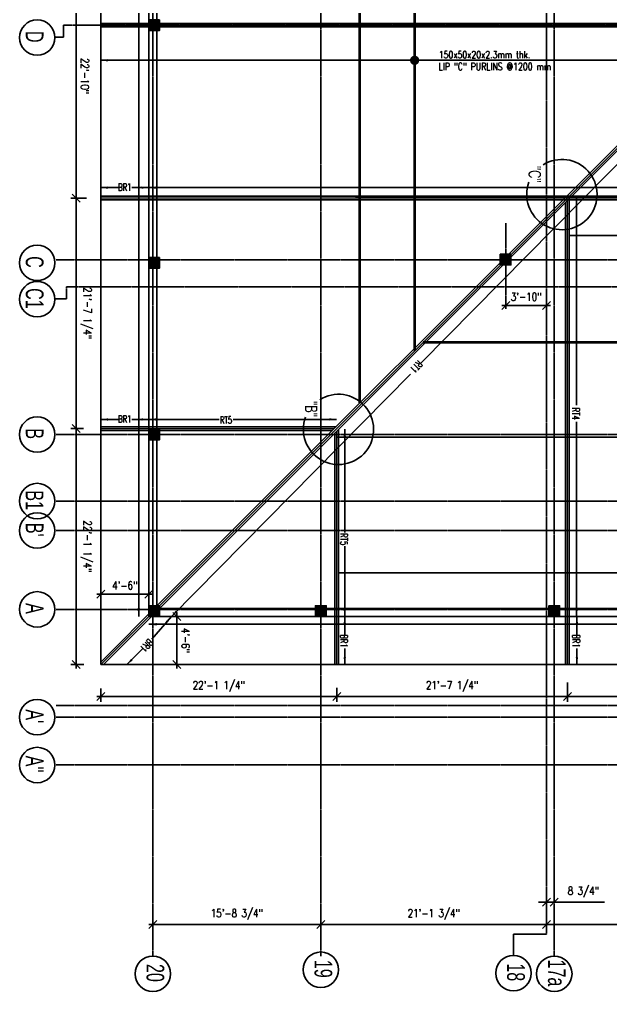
# Model space of a CAD drawing. Extents: x -95606 to 113309, y -42160 to -940.
# Drawn here: x 100275 to 100939, y -28004 to -26911 of the extents above; entities that cross this region are included whole.
import ezdxf
from ezdxf.enums import TextEntityAlignment as Align

# ---------------------------------------------------------------- set-up
doc = ezdxf.new("R2010")
doc.units = 0
doc.header["$LTSCALE"] = 0.02
doc.header["$MEASUREMENT"] = 0
doc.header["$PDMODE"] = 3
doc.header["$PDSIZE"] = -2
doc.linetypes.add('CENTER', pattern=[50.8, 31.75, -6.35, 6.35, -6.35])
doc.linetypes.add('HIDDEN', pattern=[9.525, 6.35, -3.175])
doc.layers.get('0').update_dxf_attribs({"linetype": 'CONTINUOUS'})
doc.layers.get('DEFPOINTS').update_dxf_attribs({"linetype": 'CONTINUOUS'})
for name, color, linetype in [('A-2TEXT', 4, 'CONTINUOUS'), ('BEAM TEX1', 3, 'CONTINUOUS'), ('COL 1', 5, 'CONTINUOUS'), ('DIM', 7, 'CONTINUOUS'), ('dimentions', 8, 'CONTINUOUS'), ('EXLINE', 33, 'CONTINUOUS'), ('GRID', 8, 'CENTER'), ('h', 3, 'CONTINUOUS'), ('HBEAM', 51, 'HIDDEN'), ('RF5', 6, 'CONTINUOUS'), ('S-SLB', 3, 'CONTINUOUS'), ('S-TXT', 2, 'CONTINUOUS'), ('TEXT-2', 3, 'CONTINUOUS')]:
    doc.layers.add(name, color=color, linetype=linetype)
for name, color, linetype, lineweight in [('GRID NAME', 31, 'CONTINUOUS', 30), ('Hatch', 252, 'CONTINUOUS', 9), ('HATCH 2', 253, 'CONTINUOUS', 5), ('Layer4', 4, 'CONTINUOUS', 25)]:
    doc.layers.add(name, color=color, linetype=linetype, lineweight=lineweight)
doc.styles.add('ROMANS', font='romans.shx', dxfattribs={"width": 0.8})
doc.styles.add('STYLE2', font='arial.ttf', dxfattribs={"width": 0.8})
doc.styles.add('style5', font='romans.shx', dxfattribs={"width": 0.7, "height": 8})
doc.styles.add('style6', font='romans.shx', dxfattribs={"height": 8})
doc.styles.add('style9', font='romans.shx', dxfattribs={"width": 0.8, "height": 4})
doc.styles.add('yy', font='romans.shx', dxfattribs={"width": 0.8, "height": 7.5})
doc.dimstyles.new('TEXT-18', dxfattribs={"dimtxt": 8, "dimasz": 9, "dimexe": 6, "dimexo": 6, "dimgap": 3.125, "dimtad": 1, "dimdec": 1, "dimrnd": 0.5, "dimzin": 1, "dimdsep": 46, "dimlunit": 4, "dimtxsty": 'style6', "dimblk": 'OBLIQUE', "dimcen": 72.09, "dimclrd": 1, "dimclre": 1, "dimclrt": 4, "dimadec": 0, "dimazin": 0, "dimtfac": 1, "dimtdec": 1, "dimtofl": 0, "dimtmove": 0, "dimatfit": 3, "dimfxl": 1, "dimfrac": 2, "dimtolj": 1, "dimtzin": 0, "dimlwd": -1, "dimarcsym": 0})
doc.dimstyles.new('TK96', dxfattribs={"dimscale": 96, "dimtxt": 0.09375, "dimasz": 0.046875, "dimexe": 0.0625, "dimexo": 0.015625, "dimgap": 0.046875, "dimtad": 1, "dimzin": 11, "dimdsep": 46, "dimlunit": 4, "dimtxsty": 'ROMANS', "dimblk1": 'TK1', "dimblk2": 'TK1', "dimsah": 1, "dimcen": 0.09375, "dimclrd": 1, "dimclre": 1, "dimclrt": 2, "dimadec": 0, "dimazin": 0, "dimtfac": 1, "dimtofl": 0, "dimtmove": 0, "dimatfit": 3, "dimldrblk": 'TK1', "dimfxl": 1, "dimfrac": 2, "dimtolj": 1, "dimtzin": 9, "dimarcsym": 0})

# ---------------------------------------------------------------- blocks, each defined once
blk = doc.blocks.new('GRID')
at = {"color": 1, "linetype": 'Continuous'}
blk.add_circle((0, 0), 19.9, dxfattribs=at)
at = {"layer": 'A-2TEXT', "linetype": 'Continuous', "style": 'STYLE2', "width": 0.65}
blk.add_attdef('A', text='', height=19.9, rotation=359.9735, dxfattribs=at).set_placement((-1, -7.1), align=Align.CENTER)
blk = doc.blocks.new('TK1')
at = {"color": 4, "linetype": 'Continuous'}
blk.add_line((-1, -1), (1, 1), dxfattribs=at)
at = {"color": 1, "linetype": 'ByBlock'}
blk.add_line((-1, 0), (1, 0), dxfattribs=at)
blk = doc.blocks.new('*D230')
at = {"layer": 'DEFPOINTS', "color": 0, "lineweight": -2, "transparency": 16777216}
for p in [(-50008.4, -27535.6), (-50000.5, -27535.6), (-50000.5, -27789.4)]:
    blk.add_point(p, dxfattribs=at)
at = {"layer": 'dimentions', "color": 1, "linetype": 'Continuous', "lineweight": -2, "transparency": 16777216}
for p, q in [((-50002, -27535.6), (-50014.4, -27535.6)), ((-50008.4, -27784.9), (-50008.4, -27540.1)), ((-50002, -27789.4), (-50014.4, -27789.4))]:
    blk.add_line(p, q, dxfattribs=at)
at = {"layer": 'dimentions', "color": 1, "lineweight": -2, "transparency": 16777216, "xscale": 4.5, "yscale": 4.5, "zscale": 4.5}
for p, rotation in [((-50008.4, -27535.6), 90), ((-50008.4, -27789.4), 270)]:
    blk.add_blockref('TK1', p, dxfattribs=dict(at, rotation=rotation))
at = {"layer": 'dimentions', "color": 2, "transparency": 16777216, "insert": (-50019.8, -27662.5), "char_height": 9, "attachment_point": 5, "rotation": 90, "style": 'ROMANS'}
blk.add_mtext('\\A1;21\'-1 3/4"', dxfattribs=at)
blk = doc.blocks.new('*D231')
at = {"layer": 'DEFPOINTS', "color": 0, "lineweight": -2, "transparency": 16777216}
for p in [(-50008.4, -27789.4), (-50000.5, -27789.4), (-50000.5, -28043.2)]:
    blk.add_point(p, dxfattribs=at)
at = {"layer": 'dimentions', "color": 1, "linetype": 'Continuous', "lineweight": -2, "transparency": 16777216}
for p, q in [((-50002, -27789.4), (-50014.4, -27789.4)), ((-50008.4, -28038.7), (-50008.4, -27793.9)), ((-50002, -28043.2), (-50014.4, -28043.2))]:
    blk.add_line(p, q, dxfattribs=at)
at = {"layer": 'dimentions', "color": 1, "lineweight": -2, "transparency": 16777216, "xscale": 4.5, "yscale": 4.5, "zscale": 4.5}
for p, rotation in [((-50008.4, -27789.4), 90), ((-50008.4, -28043.2), 270)]:
    blk.add_blockref('TK1', p, dxfattribs=dict(at, rotation=rotation))
at = {"layer": 'dimentions', "color": 2, "transparency": 16777216, "insert": (-50019.8, -27916.3), "char_height": 9, "attachment_point": 5, "rotation": 90, "style": 'ROMANS'}
blk.add_mtext('\\A1;21\'-1 3/4"', dxfattribs=at)
blk = doc.blocks.new('*D232')
at = {"layer": 'DEFPOINTS', "color": 0, "lineweight": -2, "transparency": 16777216}
for p in [(-50008.4, -28043.2), (-50000.5, -28043.2), (-50000.5, -28232)]:
    blk.add_point(p, dxfattribs=at)
at = {"layer": 'dimentions', "color": 1, "linetype": 'Continuous', "lineweight": -2, "transparency": 16777216}
for p, q in [((-50002, -28043.2), (-50014.4, -28043.2)), ((-50008.4, -28227.5), (-50008.4, -28047.7)), ((-50002, -28232), (-50014.4, -28232))]:
    blk.add_line(p, q, dxfattribs=at)
at = {"layer": 'dimentions', "color": 1, "lineweight": -2, "transparency": 16777216, "xscale": 4.5, "yscale": 4.5, "zscale": 4.5}
for p, rotation in [((-50008.4, -28043.2), 90), ((-50008.4, -28232), 270)]:
    blk.add_blockref('TK1', p, dxfattribs=dict(at, rotation=rotation))
at = {"layer": 'dimentions', "color": 2, "transparency": 16777216, "insert": (-50019.8, -28137.6), "char_height": 9, "attachment_point": 5, "rotation": 90, "style": 'ROMANS'}
blk.add_mtext('\\A1;15\'-8 3/4"', dxfattribs=at)
blk = doc.blocks.new('*D255')
at = {"layer": 'DEFPOINTS', "color": 0, "lineweight": -2, "transparency": 16777216}
for p in [(-50033.5, -27780.8), (-50033.5, -27780.8), (-50033.5, -27789.4)]:
    blk.add_point(p, dxfattribs=at)
at = {"layer": 'dimentions', "color": 1, "linetype": 'Continuous', "lineweight": -2, "transparency": 16777216}
for p, q in [((-50033.5, -27776.3), (-50033.5, -27724.4)), ((-50035, -27780.8), (-50039.5, -27780.8)), ((-50035, -27789.4), (-50039.5, -27789.4)), ((-50033.5, -27793.9), (-50033.5, -27798.4))]:
    blk.add_line(p, q, dxfattribs=at)
at = {"layer": 'dimentions', "color": 1, "lineweight": -2, "transparency": 16777216, "xscale": 4.5, "yscale": 4.5, "zscale": 4.5}
for p, rotation in [((-50033.5, -27780.8), 270), ((-50033.5, -27789.4), 90)]:
    blk.add_blockref('TK1', p, dxfattribs=dict(at, rotation=rotation))
at = {"layer": 'dimentions', "color": 2, "transparency": 16777216, "insert": (-50044.9, -27748.1), "char_height": 9, "attachment_point": 5, "rotation": 90, "style": 'ROMANS'}
blk.add_mtext('\\A1;8 3/4"', dxfattribs=at)
blk = doc.blocks.new('_Oblique')
at = {"color": 0, "linetype": 'ByBlock', "lineweight": -2}
blk.add_line((-0.5, -0.5), (0.5, 0.5), dxfattribs=at)
blk = doc.blocks.new('*D269')
at = {"layer": 'DEFPOINTS', "color": 0, "lineweight": -2, "transparency": 16777216}
for p in [(-50704.4, -27789.4), (-50699.3, -27789.4), (-50699.3, -27835.4)]:
    blk.add_point(p, dxfattribs=at)
at = {"layer": 'S-TXT', "color": 1, "lineweight": -2, "transparency": 16777216}
for p, q in [((-50700.8, -27789.4), (-50710.4, -27789.4)), ((-50704.4, -27830.9), (-50704.4, -27793.9)), ((-50700.8, -27835.4), (-50710.4, -27835.4))]:
    blk.add_line(p, q, dxfattribs=at)
at = {"layer": 'S-TXT', "color": 1, "lineweight": -2, "transparency": 16777216, "xscale": 4.5, "yscale": 4.5, "zscale": 4.5}
for p, rotation in [((-50704.4, -27789.4), 90), ((-50704.4, -27835.4), 270)]:
    blk.add_blockref('TK1', p, dxfattribs=dict(at, rotation=rotation))
at = {"layer": 'S-TXT', "color": 2, "transparency": 16777216, "insert": (-50714.2, -27812.4), "char_height": 9, "attachment_point": 5, "rotation": 90, "style": 'ROMANS'}
blk.add_mtext('\\A1;3\'-10"', dxfattribs=at)
blk = doc.blocks.new('*D273')
at = {"layer": 'DEFPOINTS', "color": 0, "lineweight": -2, "transparency": 16777216}
for p in [(-51099.2, -28311.4), (-50825.2, -28305.1), (-50825.2, -28318.1)]:
    blk.add_point(p, dxfattribs=at)
at = {"layer": 'S-TXT', "color": 1, "lineweight": -2, "transparency": 16777216}
for p, q in [((-51099.2, -28312.9), (-51099.2, -28324.1)), ((-50825.2, -28306.6), (-50825.2, -28324.1)), ((-51094.7, -28318.1), (-50829.7, -28318.1))]:
    blk.add_line(p, q, dxfattribs=at)
at = {"layer": 'S-TXT', "color": 1, "lineweight": -2, "transparency": 16777216, "xscale": 4.5, "yscale": 4.5, "zscale": 4.5, "rotation": 180}
blk.add_blockref('TK1', (-51099.2, -28318.1), dxfattribs=at)
at = {"layer": 'S-TXT', "color": 1, "lineweight": -2, "transparency": 16777216, "xscale": 4.5, "yscale": 4.5, "zscale": 4.5}
blk.add_blockref('TK1', (-50825.2, -28318.1), dxfattribs=at)
at = {"layer": 'S-TXT', "color": 2, "transparency": 16777216, "insert": (-50962.2, -28308.3), "char_height": 9, "attachment_point": 5, "style": 'ROMANS'}
blk.add_mtext('\\A1;22\'-10"', dxfattribs=at)
blk = doc.blocks.new('*D274')
at = {"layer": 'DEFPOINTS', "color": 0, "lineweight": -2, "transparency": 16777216}
for p in [(-50825.2, -28305.1), (-50566, -28308.3), (-50566, -28318.1)]:
    blk.add_point(p, dxfattribs=at)
at = {"layer": 'S-TXT', "color": 1, "lineweight": -2, "transparency": 16777216}
for p, q in [((-50825.2, -28306.6), (-50825.2, -28324.1)), ((-50566, -28309.8), (-50566, -28324.1)), ((-50820.7, -28318.1), (-50570.5, -28318.1))]:
    blk.add_line(p, q, dxfattribs=at)
at = {"layer": 'S-TXT', "color": 1, "lineweight": -2, "transparency": 16777216, "xscale": 4.5, "yscale": 4.5, "zscale": 4.5, "rotation": 180}
blk.add_blockref('TK1', (-50825.2, -28318.1), dxfattribs=at)
at = {"layer": 'S-TXT', "color": 1, "lineweight": -2, "transparency": 16777216, "xscale": 4.5, "yscale": 4.5, "zscale": 4.5}
blk.add_blockref('TK1', (-50566, -28318.1), dxfattribs=at)
at = {"layer": 'S-TXT', "color": 2, "transparency": 16777216, "insert": (-50695.6, -28306.8), "char_height": 9, "attachment_point": 5, "style": 'ROMANS'}
blk.add_mtext('\\A1;21\'-7 1/4"', dxfattribs=at)
blk = doc.blocks.new('*D275')
at = {"layer": 'DEFPOINTS', "color": 0, "lineweight": -2, "transparency": 16777216}
for p in [(-50566, -28308.3), (-50300.8, -28308.1), (-50300.8, -28318.1)]:
    blk.add_point(p, dxfattribs=at)
at = {"layer": 'S-TXT', "color": 1, "lineweight": -2, "transparency": 16777216}
for p, q in [((-50566, -28309.8), (-50566, -28324.1)), ((-50300.8, -28309.6), (-50300.8, -28324.1)), ((-50561.5, -28318.1), (-50305.3, -28318.1))]:
    blk.add_line(p, q, dxfattribs=at)
at = {"layer": 'S-TXT', "color": 1, "lineweight": -2, "transparency": 16777216, "xscale": 4.5, "yscale": 4.5, "zscale": 4.5, "rotation": 180}
blk.add_blockref('TK1', (-50566, -28318.1), dxfattribs=at)
at = {"layer": 'S-TXT', "color": 1, "lineweight": -2, "transparency": 16777216, "xscale": 4.5, "yscale": 4.5, "zscale": 4.5}
blk.add_blockref('TK1', (-50300.8, -28318.1), dxfattribs=at)
at = {"layer": 'S-TXT', "color": 2, "transparency": 16777216, "insert": (-50433.4, -28306.8), "char_height": 9, "attachment_point": 5, "style": 'ROMANS'}
blk.add_mtext('\\A1;22\'-1 1/4"', dxfattribs=at)
blk = doc.blocks.new('*D278')
at = {"layer": 'DEFPOINTS', "color": 0, "lineweight": -2, "transparency": 16777216}
for p in [(-50271.9, -27506.9), (-50282, -27766.1), (-50264.8, -27766.1)]:
    blk.add_point(p, dxfattribs=at)
at = {"layer": 'S-TXT', "color": 1, "lineweight": -2, "transparency": 16777216}
for p, q in [((-50270.4, -27506.9), (-50258.8, -27506.9)), ((-50264.8, -27511.4), (-50264.8, -27761.6)), ((-50280.5, -27766.1), (-50258.8, -27766.1))]:
    blk.add_line(p, q, dxfattribs=at)
at = {"layer": 'S-TXT', "color": 1, "lineweight": -2, "transparency": 16777216, "xscale": 4.5, "yscale": 4.5, "zscale": 4.5}
for p, rotation in [((-50264.8, -27506.9), 90), ((-50264.8, -27766.1), 270)]:
    blk.add_blockref('TK1', p, dxfattribs=dict(at, rotation=rotation))
at = {"layer": 'S-TXT', "color": 2, "transparency": 16777216, "insert": (-50276.1, -27636.5), "char_height": 9, "attachment_point": 5, "rotation": 90, "style": 'ROMANS'}
blk.add_mtext('\\A1;21\'-7 1/4"', dxfattribs=at)
blk = doc.blocks.new('*D279')
at = {"layer": 'DEFPOINTS', "color": 0, "lineweight": -2, "transparency": 16777216}
for p in [(-50282, -27766.1), (-50275.9, -28025.3), (-50264.8, -28025.3)]:
    blk.add_point(p, dxfattribs=at)
at = {"layer": 'S-TXT', "color": 1, "lineweight": -2, "transparency": 16777216}
for p, q in [((-50280.5, -27766.1), (-50258.8, -27766.1)), ((-50264.8, -27770.6), (-50264.8, -28020.8)), ((-50274.4, -28025.3), (-50258.8, -28025.3))]:
    blk.add_line(p, q, dxfattribs=at)
at = {"layer": 'S-TXT', "color": 1, "lineweight": -2, "transparency": 16777216, "xscale": 4.5, "yscale": 4.5, "zscale": 4.5}
for p, rotation in [((-50264.8, -27766.1), 90), ((-50264.8, -28025.3), 270)]:
    blk.add_blockref('TK1', p, dxfattribs=dict(at, rotation=rotation))
at = {"layer": 'S-TXT', "color": 2, "transparency": 16777216, "insert": (-50276.1, -27895.7), "char_height": 9, "attachment_point": 5, "rotation": 90, "style": 'ROMANS'}
blk.add_mtext('\\A1;21\'-7 1/4"', dxfattribs=at)
blk = doc.blocks.new('*D280')
at = {"layer": 'DEFPOINTS', "color": 0, "lineweight": -2, "transparency": 16777216}
for p in [(-50275.9, -28025.3), (-50275.4, -28290.5), (-50264.8, -28290.5)]:
    blk.add_point(p, dxfattribs=at)
at = {"layer": 'S-TXT', "color": 1, "lineweight": -2, "transparency": 16777216}
for p, q in [((-50274.4, -28025.3), (-50258.8, -28025.3)), ((-50264.8, -28029.8), (-50264.8, -28286)), ((-50273.9, -28290.5), (-50258.8, -28290.5))]:
    blk.add_line(p, q, dxfattribs=at)
at = {"layer": 'S-TXT', "color": 1, "lineweight": -2, "transparency": 16777216, "xscale": 4.5, "yscale": 4.5, "zscale": 4.5}
for p, rotation in [((-50264.8, -28025.3), 90), ((-50264.8, -28290.5), 270)]:
    blk.add_blockref('TK1', p, dxfattribs=dict(at, rotation=rotation))
at = {"layer": 'S-TXT', "color": 2, "transparency": 16777216, "insert": (-50276.1, -28157.9), "char_height": 9, "attachment_point": 5, "rotation": 90, "style": 'ROMANS'}
blk.add_mtext('\\A1;22\'-1 1/4"', dxfattribs=at)
blk = doc.blocks.new('*D287')
at = {"layer": 'DEFPOINTS', "color": 0, "lineweight": -2, "transparency": 16777216}
for p in [(-50354.8, -28198.8), (-50300.8, -28198.8), (-50300.8, -28205)]:
    blk.add_point(p, dxfattribs=at)
at = {"layer": 'S-TXT', "color": 1, "lineweight": -2, "transparency": 16777216}
for p, q in [((-50354.8, -28200.3), (-50354.8, -28211)), ((-50300.8, -28200.3), (-50300.8, -28211)), ((-50350.3, -28205), (-50305.3, -28205))]:
    blk.add_line(p, q, dxfattribs=at)
at = {"layer": 'S-TXT', "color": 1, "lineweight": -2, "transparency": 16777216, "xscale": 4.5, "yscale": 4.5, "zscale": 4.5, "rotation": 180}
blk.add_blockref('TK1', (-50354.8, -28205), dxfattribs=at)
at = {"layer": 'S-TXT', "color": 1, "lineweight": -2, "transparency": 16777216, "xscale": 4.5, "yscale": 4.5, "zscale": 4.5}
blk.add_blockref('TK1', (-50300.8, -28205), dxfattribs=at)
at = {"layer": 'S-TXT', "color": 2, "transparency": 16777216, "insert": (-50327.8, -28195.1), "char_height": 9, "attachment_point": 5, "style": 'ROMANS'}
blk.add_mtext('\\A1;4\'-6"', dxfattribs=at)
blk = doc.blocks.new('*D288')
at = {"layer": 'DEFPOINTS', "color": 0, "lineweight": -2, "transparency": 16777216}
for p in [(-50379.8, -28236.5), (-50379.8, -28290.5), (-50379.8, -28290.5)]:
    blk.add_point(p, dxfattribs=at)
at = {"layer": 'S-TXT', "color": 1, "lineweight": -2, "transparency": 16777216}
for p, q in [((-50379.8, -28236.5), (-50385.8, -28236.5)), ((-50379.8, -28241), (-50379.8, -28286)), ((-50379.8, -28290.5), (-50385.8, -28290.5))]:
    blk.add_line(p, q, dxfattribs=at)
at = {"layer": 'S-TXT', "color": 1, "lineweight": -2, "transparency": 16777216, "xscale": 4.5, "yscale": 4.5, "zscale": 4.5}
for p, rotation in [((-50379.8, -28236.5), 90), ((-50379.8, -28290.5), 270)]:
    blk.add_blockref('TK1', p, dxfattribs=dict(at, rotation=rotation))
at = {"layer": 'S-TXT', "color": 2, "transparency": 16777216, "insert": (-50389.7, -28263.5), "char_height": 9, "attachment_point": 5, "rotation": 90, "style": 'ROMANS'}
blk.add_mtext('\\A1;4\'-6"', dxfattribs=at)
blk = doc.blocks.new('A$C536D237E')
at = {"layer": 'Hatch'}
h = blk.add_hatch(color=254, dxfattribs=at)
h.set_gradient(color1=(192, 192, 192), color2=(192, 192, 192), tint=1)
h.paths.add_polyline_path([(1795.111, 646.464), (1795.111, 658.464), (1807.111, 658.464), (1807.111, 646.464)])
h = blk.add_hatch(color=254, dxfattribs=at)
h.set_gradient(color1=(192, 192, 192), color2=(192, 192, 192), tint=1)
h.paths.add_polyline_path([(1400.02, 603.743), (1412.019, 603.743), (1412.019, 591.743), (1400.019, 591.743)])
h = blk.add_hatch(color=254, dxfattribs=at)
h.set_gradient(color1=(192, 192, 192), color2=(192, 192, 192), tint=1)
h.paths.add_polyline_path([(1795.111, 384.047), (1795.111, 396.047), (1807.111, 396.047), (1807.111, 384.047)])
h = blk.add_hatch(color=254, dxfattribs=at)
h.set_gradient(color1=(192, 192, 192), color2=(192, 192, 192), tint=1)
h.paths.add_polyline_path([(1136.444, 196.714), (1136.444, 208.714), (1148.444, 208.714), (1148.444, 196.714)])
h = blk.add_hatch(color=254, dxfattribs=at)
h.set_gradient(color1=(192, 192, 192), color2=(192, 192, 192), tint=1)
h.paths.add_polyline_path([(1403.612, 196.714), (1403.612, 208.714), (1415.612, 208.714), (1415.612, 196.714)])
h = blk.add_hatch(color=254, dxfattribs=at)
h.set_gradient(color1=(192, 192, 192), color2=(192, 192, 192), tint=1)
h.paths.add_polyline_path([(1596.612, 208.714), (1608.612, 208.714), (1608.612, 196.714), (1596.612, 196.714)])
h = blk.add_hatch(color=254, dxfattribs=at)
h.set_gradient(color1=(192, 192, 192), color2=(192, 192, 192), tint=1)
h.paths.add_polyline_path([(1795.102, 208.714), (1807.102, 208.714), (1807.102, 196.714), (1795.102, 196.714)])
at = {"layer": 'BEAM TEX1', "color": 4, "const_width": 3}
for points in [[(1499.039, 1088.638), (1498.958, 504.868)], [(546.062, 495.547), (668.889, 495.473), (1508.402, 495.36)], [(487.186, 434.046), (668.889, 433.937), (1567.263, 433.816)]]:
    blk.add_lwpolyline(points, dxfattribs=at)
at = {"layer": 'COL 1'}
for points in [[(1795.11, 658.464), (1807.112, 658.464), (1807.112, 646.463), (1795.11, 646.463)], [(1795.11, 396.047), (1807.112, 396.047), (1807.112, 384.046), (1795.11, 384.046)]]:
    blk.add_lwpolyline(points, close=True, dxfattribs=at)
for points in [[(1795.111, 646.464), (1795.111, 658.464), (1807.111, 658.464), (1807.111, 646.464), (1795.111, 646.464)], [(1400.019, 603.743), (1412.019, 603.743), (1412.019, 591.743), (1400.019, 591.743), (1400.019, 603.743)], [(1795.111, 384.047), (1795.111, 396.047), (1807.111, 396.047), (1807.111, 384.047), (1795.111, 384.047)], [(1136.444, 208.714), (1148.444, 208.714), (1148.444, 196.714), (1136.444, 196.714), (1136.444, 208.714)], [(1403.602, 208.714), (1415.602, 208.714), (1415.602, 196.714), (1403.602, 196.714), (1403.602, 208.714)], [(1596.612, 208.714), (1608.612, 208.714), (1608.612, 196.714), (1596.612, 196.714), (1596.612, 208.714)], [(1795.102, 208.714), (1807.102, 208.714), (1807.102, 196.714), (1795.102, 196.714), (1795.102, 208.714)]]:
    blk.add_lwpolyline(points, dxfattribs=at)
at = {"layer": 'EXLINE'}
for p, q in [((1861.115, 142.71), (1861.115, 1450.714)), ((1798.115, 196.71), (1798.115, 1387.713)), ((1807.115, 196.71), (1807.115, 1319.614)), ((1807.115, 196.71), (247.105, 196.71)), ((1807.115, 205.71), (256.105, 205.71)), ((1861.115, 142.71), (193.105, 142.71))]:
    blk.add_line(p, q, dxfattribs=at)
at = {"layer": 'GRID'}
for p, q in [((1406.051, 92.678), (1406.051, 3414.534)), ((1602.621, 92.678), (1602.621, 3414.534)), ((1677.352, 92.678), (1677.352, 3414.534)), ((1710.602, 92.678), (1710.602, 3414.534)), ((1799.102, 92.678), (1799.102, 3414.534)), ((1799.102, 92.678), (1799.102, 3414.534)), ((1907.102, 92.678), (1907.102, 3414.534)), ((1907.102, 92.678), (1907.102, 3414.534)), ((1920.142, 92.678), (1920.142, 3414.534)), ((1920.142, 92.678), (1920.142, 3414.534)), ((1973.962, 92.678), (1973.962, 3414.534)), ((1142.444, 100.962), (1142.444, 3404.46)), ((1436.602, 104.283), (1436.602, 3408.01)), ((2188.885, 652.464), (48.982, 652.464)), ((2164.319, 643.825), (48.982, 643.825)), ((2164.319, 643.825), (2164.319, 606.546)), ((2164.319, 643.825), (2164.319, 606.546)), ((2164.319, 606.546), (2188.145, 606.546)), ((2164.319, 606.546), (2188.145, 606.546)), ((1459.707, 597.806), (1365.101, 597.806)), ((2188.885, 390.047), (48.982, 390.047)), ((2188.885, 201.214), (48.982, 201.214)), ((1142.444, 100.962), (1155.753, 100.962)), ((1155.753, 100.962), (1155.753, 90.867)), ((1436.602, 104.283), (1450.041, 104.283)), ((1450.041, 104.283), (1450.041, 89.887))]:
    blk.add_line(p, q, dxfattribs=at)
at = {"layer": 'GRID NAME', "ltscale": 10, "const_width": 5.184}
blk.add_lwpolyline([(1184.503, 495.473, 1), (1179.319, 495.473, 1)], format="xyb", close=True, dxfattribs=at)
at = {"layer": 'h'}
for p, q in [((1790.369, 210.71), (1206.41, 794.669)), ((1795.115, 211.621), (1212.067, 794.669)), ((1858.369, 142.71), (1790.369, 210.71)), ((1861.115, 145.621), (1795.115, 211.621))]:
    blk.add_line(p, q, dxfattribs=at)
at = {"layer": 'HATCH 2', "lineweight": 5}
for p, q in [((1336.714, 142.71), (1336.714, 1450.711)), ((1336.714, 1450.711), (1336.714, 429.01)), ((1142.444, 142.71), (1142.444, 1387.71)), ((1207.113, 796.712), (1861.115, 142.71)), ((1861.115, 667.112), (1339.624, 667.112)), ((1595.914, 142.71), (1595.914, 405.165)), ((1861.115, 407.911), (1598.825, 407.911))]:
    blk.add_line(p, q, dxfattribs=at)
at = {"layer": 'HBEAM'}
for p, q in [((1795.115, 658.46), (1795.11, 658.46)), ((1795.115, 658.401), (1795.11, 658.401)), ((1795.115, 658.401), (1795.115, 658.464)), ((1795.115, 396.044), (1795.11, 396.044)), ((1795.115, 396.044), (1795.11, 396.044)), ((1795.115, 395.985), (1795.11, 395.985)), ((1795.115, 396.044), (1795.115, 396.047)), ((1795.115, 395.985), (1795.115, 396.047))]:
    blk.add_line(p, q, dxfattribs=at)
at = {"layer": 'Layer4'}
for centre in [(1332.84, 661), (1596.825, 409.911)]:
    blk.add_arc(centre, 39.49, 249.643882, 212.305744, dxfattribs=at)
at = {"layer": 'RF5', "lineweight": -2}
for p, q in [((1605.551, 1186.51), (1605.551, 407.911)), ((1758.187, 1186.513), (1758.187, 409.911)), ((1378.797, 924.31), (1378.797, 669.112))]:
    blk.add_line(p, q, dxfattribs=at)
at = {"layer": 'S-SLB'}
for p, q in [((1140.444, 142.71), (1140.444, 1384.71)), ((1144.444, 142.71), (1144.444, 1384.71)), ((1334.714, 1380.711), (1334.714, 142.71)), ((1338.714, 142.71), (1338.714, 1380.711)), ((1795.115, 669.112), (1337.624, 669.112)), ((1861.115, 669.112), (1795.115, 669.112)), ((1795.115, 665.112), (1341.624, 665.112)), ((1861.115, 665.112), (1795.115, 665.112)), ((1593.914, 210.71), (1593.914, 407.165)), ((1795.115, 409.911), (1596.825, 409.911)), ((1795.115, 405.911), (1600.825, 405.911)), ((1861.115, 409.911), (1795.115, 409.911)), ((1861.115, 405.911), (1795.115, 405.911)), ((1597.914, 210.71), (1597.914, 403.165)), ((1593.914, 142.71), (1593.914, 210.71)), ((1597.914, 142.71), (1597.914, 210.71))]:
    blk.add_line(p, q, dxfattribs=at)
at = {"layer": 'GRID'}
for p, values in [((2208.814, 652.464), {'A': '17a'}), ((2208.814, 652.464), {'A': '17a'}), ((2208.09, 606.546), {'A': '18'}), ((2208.09, 606.546), {'A': '18'}), ((2204.182, 390.047), {'A': '19'}), ((2204.182, 390.047), {'A': '19'}), ((2208.814, 201.214), {'A': '20'}), ((2208.814, 201.214), {'A': '20'})]:
    blk.add_blockref('GRID', p, dxfattribs=at).add_auto_attribs(values)
ref = blk.add_blockref('GRID', (1156.419, 71.247), dxfattribs=dict(at, xscale=-1, rotation=180))
ref.add_attrib('A', 'D', dxfattribs={"layer": 'A-2TEXT', "linetype": 'Continuous', "height": 19.945, "rotation": 0.026452, "style": 'STYLE2', "width": 0.65}).set_placement((1155.45, 58.451), align=Align.CENTER)
ref = blk.add_blockref('GRID', (1156.419, 71.247), dxfattribs=dict(at, xscale=-1, rotation=180))
ref.add_attrib('A', 'D', dxfattribs={"layer": 'A-2TEXT', "linetype": 'Continuous', "height": 19.945, "rotation": 0.026452, "style": 'STYLE2', "width": 0.65}).set_placement((1155.45, 58.451), align=Align.CENTER)
ref = blk.add_blockref('GRID', (1409.612, 71.247), dxfattribs=dict(at, xscale=-1, rotation=180))
ref.add_attrib('A', 'C', dxfattribs={"layer": 'A-2TEXT', "linetype": 'Continuous', "height": 19.945, "rotation": 0.026452, "style": 'STYLE2', "width": 0.65}).set_placement((1408.643, 58.451), align=Align.CENTER)
ref = blk.add_blockref('GRID', (1409.612, 71.247), dxfattribs=dict(at, xscale=-1, rotation=180))
ref.add_attrib('A', 'C', dxfattribs={"layer": 'A-2TEXT', "linetype": 'Continuous', "height": 19.945, "rotation": 0.026452, "style": 'STYLE2', "width": 0.65}).set_placement((1408.643, 58.451), align=Align.CENTER)
ref = blk.add_blockref('GRID', (1450.578, 71.247), dxfattribs=dict(at, xscale=-1, rotation=180))
ref.add_attrib('A', 'C1', dxfattribs={"layer": 'A-2TEXT', "linetype": 'Continuous', "height": 19.9446, "rotation": 0.026452, "style": 'STYLE2', "width": 0.65}).set_placement((1449.609, 58.451), align=Align.CENTER)
ref = blk.add_blockref('GRID', (1450.578, 71.247), dxfattribs=dict(at, xscale=-1, rotation=180))
ref.add_attrib('A', 'C1', dxfattribs={"layer": 'A-2TEXT', "linetype": 'Continuous', "height": 19.9446, "rotation": 0.026452, "style": 'STYLE2', "width": 0.65}).set_placement((1449.609, 58.451), align=Align.CENTER)
ref = blk.add_blockref('GRID', (1602.612, 71.247), dxfattribs=dict(at, xscale=-1, rotation=180))
ref.add_attrib('A', 'B', dxfattribs={"layer": 'A-2TEXT', "linetype": 'Continuous', "height": 19.945, "rotation": 0.026452, "style": 'STYLE2', "width": 0.65}).set_placement((1601.643, 58.451), align=Align.CENTER)
ref = blk.add_blockref('GRID', (1602.612, 71.247), dxfattribs=dict(at, xscale=-1, rotation=180))
ref.add_attrib('A', 'B', dxfattribs={"layer": 'A-2TEXT', "linetype": 'Continuous', "height": 19.945, "rotation": 0.026452, "style": 'STYLE2', "width": 0.65}).set_placement((1601.643, 58.451), align=Align.CENTER)
ref = blk.add_blockref('GRID', (1677.352, 71.247), dxfattribs=dict(at, xscale=-1, rotation=180))
ref.add_attrib('A', 'B1', dxfattribs={"layer": 'A-2TEXT', "linetype": 'Continuous', "height": 19.9446, "rotation": 0.026452, "style": 'STYLE2', "width": 0.65}).set_placement((1676.384, 58.369), align=Align.CENTER)
ref = blk.add_blockref('GRID', (1677.352, 71.247), dxfattribs=dict(at, xscale=-1, rotation=180))
ref.add_attrib('A', 'B1', dxfattribs={"layer": 'A-2TEXT', "linetype": 'Continuous', "height": 19.9446, "rotation": 0.026452, "style": 'STYLE2', "width": 0.65}).set_placement((1676.384, 58.369), align=Align.CENTER)
ref = blk.add_blockref('GRID', (1710.602, 71.247), dxfattribs=dict(at, xscale=-1, rotation=180))
ref.add_attrib('A', "B'", dxfattribs={"layer": 'A-2TEXT', "linetype": 'Continuous', "height": 19.9446, "rotation": 0.026452, "style": 'STYLE2', "width": 0.65}).set_placement((1709.634, 58.451), align=Align.CENTER)
ref = blk.add_blockref('GRID', (1710.602, 71.247), dxfattribs=dict(at, xscale=-1, rotation=180))
ref.add_attrib('A', "B'", dxfattribs={"layer": 'A-2TEXT', "linetype": 'Continuous', "height": 19.9446, "rotation": 0.026452, "style": 'STYLE2', "width": 0.65}).set_placement((1709.634, 58.451), align=Align.CENTER)
ref = blk.add_blockref('GRID', (1799.112, 71.247), dxfattribs=dict(at, xscale=-1, rotation=180))
ref.add_attrib('A', 'A', dxfattribs={"layer": 'A-2TEXT', "linetype": 'Continuous', "height": 19.945, "rotation": 0.026452, "style": 'STYLE2', "width": 0.65}).set_placement((1798.143, 58.451), align=Align.CENTER)
ref = blk.add_blockref('GRID', (1799.112, 71.247), dxfattribs=dict(at, xscale=-1, rotation=180))
ref.add_attrib('A', 'A', dxfattribs={"layer": 'A-2TEXT', "linetype": 'Continuous', "height": 19.945, "rotation": 0.026452, "style": 'STYLE2', "width": 0.65}).set_placement((1798.143, 58.451), align=Align.CENTER)
ref = blk.add_blockref('GRID', (1920.278, 71.247), dxfattribs=dict(at, xscale=-1, rotation=180))
ref.add_attrib('A', "A'", dxfattribs={"layer": 'A-2TEXT', "linetype": 'Continuous', "height": 19.9446, "rotation": 0.026452, "style": 'STYLE2', "width": 0.65}).set_placement((1919.309, 58.451), align=Align.CENTER)
ref = blk.add_blockref('GRID', (1920.278, 71.247), dxfattribs=dict(at, xscale=-1, rotation=180))
ref.add_attrib('A', "A'", dxfattribs={"layer": 'A-2TEXT', "linetype": 'Continuous', "height": 19.9446, "rotation": 0.026452, "style": 'STYLE2', "width": 0.65}).set_placement((1919.309, 58.451), align=Align.CENTER)
ref = blk.add_blockref('GRID', (1974.097, 71.247), dxfattribs=dict(at, xscale=-1, rotation=180))
ref.add_attrib('A', "A''", dxfattribs={"layer": 'A-2TEXT', "linetype": 'Continuous', "height": 19.9446, "rotation": 0.026452, "style": 'STYLE2', "width": 0.65}).set_placement((1973.129, 58.451), align=Align.CENTER)
ref = blk.add_blockref('GRID', (1974.097, 71.247), dxfattribs=dict(at, xscale=-1, rotation=180))
ref.add_attrib('A', "A''", dxfattribs={"layer": 'A-2TEXT', "linetype": 'Continuous', "height": 19.9446, "rotation": 0.026452, "style": 'STYLE2', "width": 0.65}).set_placement((1973.129, 58.451), align=Align.CENTER)
at = {"layer": 'BEAM TEX1', "insert": (1188.921, 522.492), "char_height": 8, "attachment_point": 4, "rotation": 90, "style": 'yy'}
blk.add_mtext('150x50x20x2.3mm thk.\\PLIP "C" PURLINS @1200 mm\\P ', dxfattribs=at)
at = {"layer": 'dimentions', "color": 4, "char_height": 14.02072, "width": 365.21817, "attachment_point": 5, "style": 'style9'}
for s, insert in [('{\\fSwis721 Cn BT|b0|i0|c0|p34;"C"}', (1309.946, 630.37)), ('{\\fSwis721 Cn BT|b0|i0|c0|p34;"B"}', (1573.931, 379.281))]:
    blk.add_mtext(s, dxfattribs=dict(at, insert=insert))
at = {"layer": 'TEXT-2', "char_height": 8, "width": 22.39817, "attachment_point": 3, "style": 'style5'}
for s, insert in [('\\A1;RT4', (1586.162, 680.657)), ('\\A1;BR1', (1842.245, 681.034)), ('\\A1;RT5', (1727.216, 420.091)), ('\\A1;BR1', (1842.245, 420.091))]:
    blk.add_mtext(s, dxfattribs=dict(at, insert=insert))
at = {"layer": 'TEXT-2', "char_height": 8, "width": 22.39817, "style": 'style5'}
for s, insert, attachment_point, rotation in [('\\A1;RT1', (1533.955, 495.416), 3, 315.404275), ('\\A1;RT5', (1582.386, 276.568), 1, 90), ('\\A1;BR1', (1837.283, 202.358), 1, 315), ('\\A1;BR1', (1320.564, 177.071), 3, 90), ('\\A1;BR1', (1581.169, 177.071), 3, 90)]:
    blk.add_mtext(s, dxfattribs=dict(at, insert=insert, attachment_point=attachment_point, rotation=rotation))
at = {"layer": 'dimentions'}
for base, p1, p2, picture, middle in [((2153.528, 897.603), (2161.462, 643.825), (2161.462, 897.603), '*D230', (2142.171, 770.714)), ((2128.407, 652.464), (2128.407, 643.825), (2128.407, 652.464), '*D255', (2117.05, 685.164)), ((2153.528, 643.825), (2161.462, 390.047), (2161.462, 643.825), '*D231', (2142.171, 516.936)), ((2153.528, 390.047), (2161.462, 201.214), (2161.462, 390.047), '*D232', (2142.171, 295.631))]:
    dim = blk.add_linear_dim(base=base, p1=p1, p2=p2, angle=90, dimstyle='TK96', override={"dimfxl": 2}, dxfattribs=at)
    dim.commit()
    dim.dimension.update_dxf_attribs({"geometry": picture, "text_midpoint": middle, "insert": (52161.927, 28433.219)})
at = {"layer": 'S-TXT'}
for base, p1, p2, picture, middle in [((1897.171, 667.112), (1889.986, 926.312), (1879.893, 667.112), '*D278', (1885.814, 796.712)), ((1897.171, 407.911), (1879.893, 667.112), (1886.014, 407.911), '*D279', (1885.814, 537.511)), ((1457.535, 643.825), (1462.633, 597.806), (1462.633, 643.825), '*D269', (1447.678, 620.815)), ((1897.171, 142.71), (1886.014, 407.911), (1886.5, 142.71), '*D280', (1885.814, 275.311)), ((1782.112, 142.71), (1782.112, 196.71), (1782.112, 142.71), '*D288', (1772.255, 169.71))]:
    dim = blk.add_linear_dim(base=base, p1=p1, p2=p2, angle=90, dimstyle='TK96', override={"dimfxl": 1.25, "dimfxlon": 1}, dxfattribs=at)
    dim.commit()
    dim.dimension.update_dxf_attribs({"geometry": picture, "text_midpoint": middle, "insert": (52161.927, 28433.219)})
for base, p1, p2, picture, middle in [((1861.115, 228.261), (1807.115, 234.419), (1861.115, 234.419), '*D287', (1834.115, 238.118)), ((1595.914, 115.095), (1336.714, 128.153), (1595.914, 124.88), '*D274', (1466.314, 126.452)), ((1861.115, 115.095), (1595.914, 124.88), (1861.115, 125.153), '*D275', (1728.515, 126.452)), ((1336.714, 115.095), (1062.701, 121.798), (1336.714, 128.153), '*D273', (1199.707, 124.952))]:
    dim = blk.add_linear_dim(base=base, p1=p1, p2=p2, dimstyle='TK96', override={"dimfxl": 1.25, "dimfxlon": 1}, dxfattribs=at)
    dim.commit()
    dim.dimension.update_dxf_attribs({"geometry": picture, "text_midpoint": middle, "insert": (52161.927, 28433.219)})
at = {"layer": 'DIM'}
for points, override in [([(1181.911, 1450.711), (1181.911, 158.426)], {"dimtad": 0}), ([(1325.049, 196.71), (1324.941, 816.538)], {"dimasz": 8, "dimtad": 0}), ([(1815.89, 196.701), (1815.89, 801.713)], {"dimtad": 0}), ([(1223.38, 797.257), (1522.208, 502.603)], {"dimasz": 8, "dimtad": 0}), ([(1807.115, 677.874), (1827.851, 677.874)], {"dimasz": 8, "dimtad": 0}), ([(1861.115, 677.874), (1843.218, 677.874)], {"dimasz": 8, "dimtad": 0}), ([(1337.402, 677.497), (1569.679, 677.497)], {"dimasz": 8, "dimtad": 0}), ([(1807.115, 677.497), (1588.229, 677.497)], {"dimasz": 8, "dimtad": 0}), ([(1181.911, 142.71), (1181.911, 605.951)], {"dimasz": 8, "dimtad": 0}), ([(1807.115, 222.261), (1534.693, 490.68)], {"dimasz": 8, "dimtad": 0}), ([(1596.717, 416.931), (1712.822, 416.931)], {"dimasz": 8, "dimtad": 0}), ([(1807.115, 416.931), (1728.189, 416.931)], {"dimasz": 8, "dimtad": 0}), ([(1807.115, 416.931), (1827.851, 416.931)], {"dimasz": 8, "dimtad": 0}), ([(1861.115, 416.931), (1843.218, 416.931)], {"dimasz": 8, "dimtad": 0}), ([(1585.546, 407.684), (1585.546, 291.544)], {"dimasz": 8, "dimtad": 0}), ([(1585.654, 196.71), (1585.546, 275.636)], {"dimasz": 8, "dimtad": 0}), ([(1807.242, 222.277), (1832.448, 200.141)], {"dimasz": 8, "dimtad": 0}), ([(1325.049, 196.71), (1325.049, 177.495)], {"dimasz": 8, "dimtad": 0}), ([(1585.654, 196.71), (1585.654, 177.495)], {"dimasz": 8, "dimtad": 0}), ([(1861.242, 172.011), (1843.629, 189.67)], {"dimasz": 8, "dimtad": 0}), ([(1807.101, 185.347), (940.763, 185.347)], {"dimtad": 0}), ([(1325.049, 142.71), (1325.049, 163.612)], {"dimasz": 8, "dimtad": 0}), ([(1585.654, 142.71), (1585.654, 163.612)], {"dimasz": 8, "dimtad": 0})]:
    blk.add_leader(points, dimstyle='TEXT-18', override=override, dxfattribs=at)

msp = doc.modelspace()

# ---------------------------------------------------------------- block references
at = {"layer": 'S-TXT', "color": 5, "linetype": 'CENTER', "lineweight": -2, "rotation": 270}
msp.add_blockref('A$C536D237E', (100223.665, -25775.455), dxfattribs=at)

doc.saveas('drawing.dxf')
